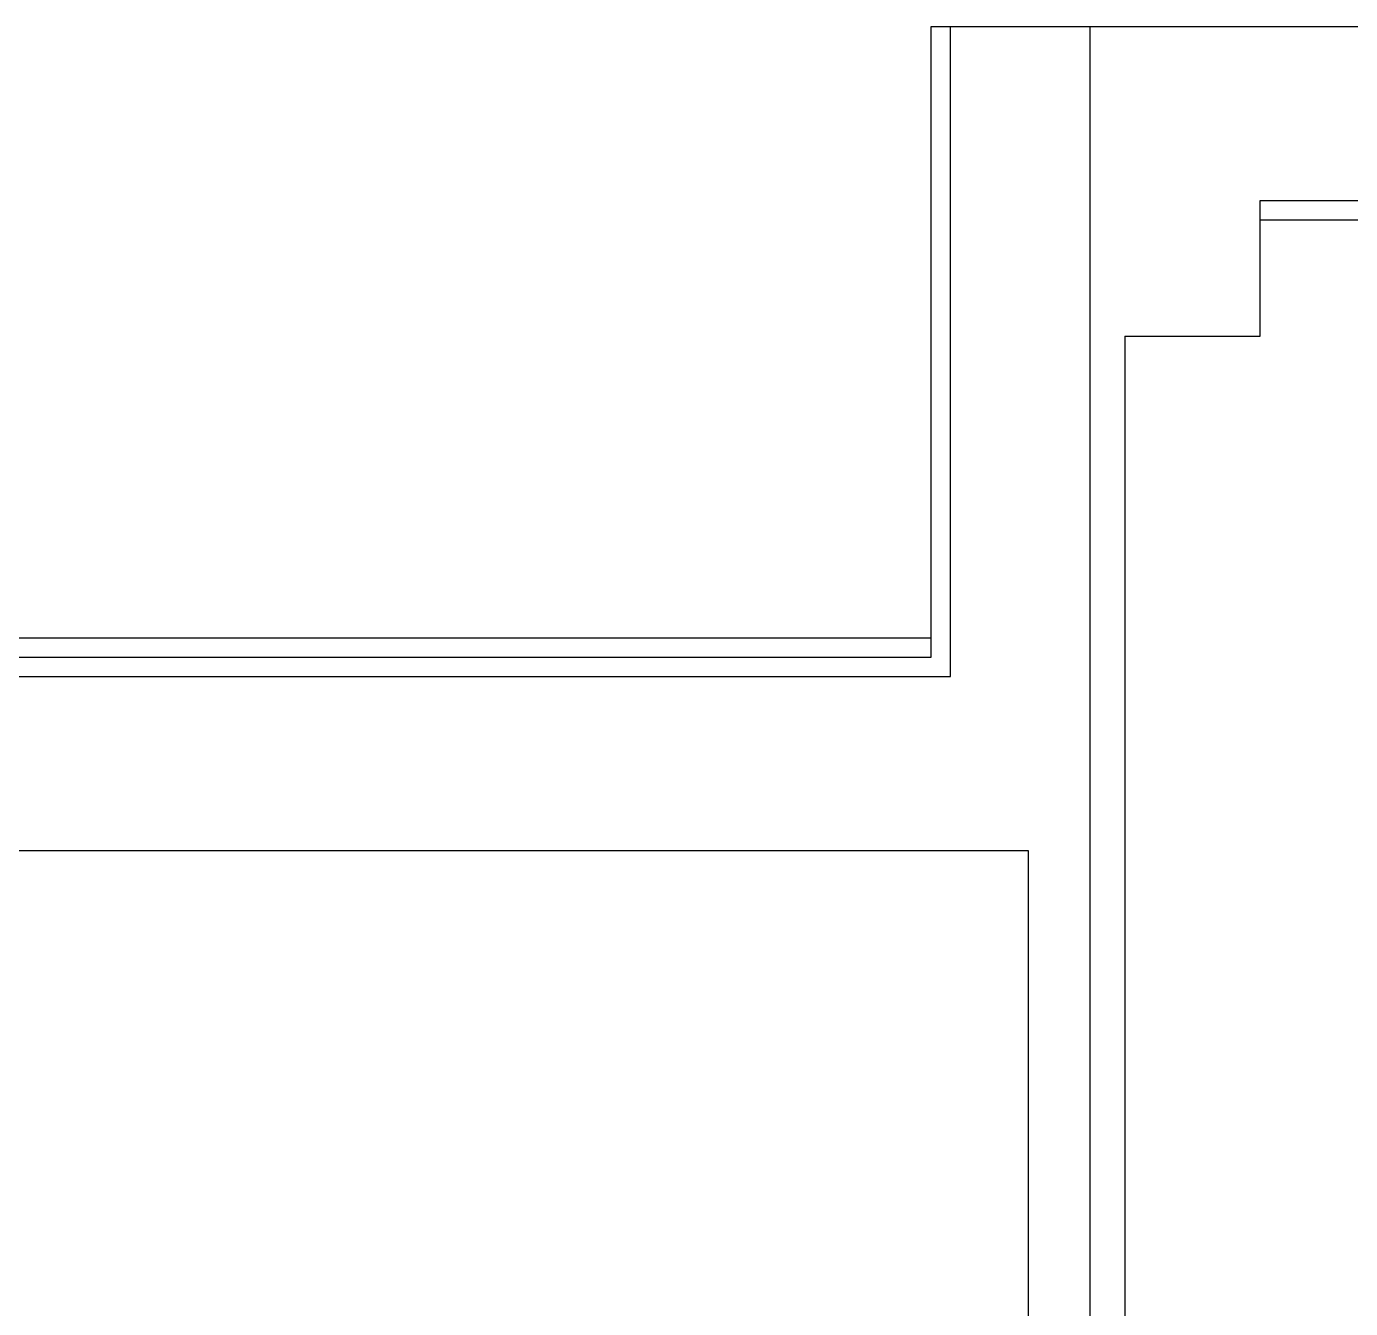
# Model space of a CAD drawing. Header units: millimetres. Extents: x -121354 to 132141, y -64344 to 350.
# Drawn here: x 16717 to 20138, y -8879 to -5566 of the extents above; entities that cross this region are included whole.
import ezdxf

# ---------------------------------------------------------------- set-up
doc = ezdxf.new("R2010")
doc.units = ezdxf.units.MM
for name, color, linetype in [('Block_101ë™_ìƒë¶€ê³¨ì¡°B3_0108', 7, 'CONTINUOUS'), ('Line177', 7, 'CONTINUOUS'), ('Line198', 7, 'CONTINUOUS'), ('Line202', 7, 'CONTINUOUS'), ('Line283', 7, 'CONTINUOUS'), ('Line358', 7, 'CONTINUOUS'), ('Polyline017', 7, 'CONTINUOUS'), ('Polyline042', 7, 'CONTINUOUS'), ('Polyline053', 7, 'CONTINUOUS'), ('Polyline056', 7, 'CONTINUOUS'), ('Polyline059', 7, 'CONTINUOUS')]:
    doc.layers.add(name, color=color, linetype=linetype)

msp = doc.modelspace()

# ---------------------------------------------------------------- linework, layer by layer
at = {"layer": 'Block_101ë™_ìƒë¶€ê³¨ì¡°B3_0108'}
for points in [[(19105.1, -7245.6), (19105.1, -5565.6)], [(19105.1, -5565.6), (31115.1, -5565.6)], [(19905.1, -6365.6), (19905.1, -6015.6)], [(19905.1, -6015.6), (23425.1, -6015.6)], [(19555.1, -6365.6), (19555.1, -9735.6)], [(19555.1, -6365.6), (19905.1, -6365.6)], [(16485.1, -7245.6), (19105.1, -7245.6)], [(15455.1, -7695.6), (19305.1, -7695.6)], [(19305.1, -7695.6), (19305.1, -10285.6)]]:
    msp.add_open_spline(points, degree=1, dxfattribs=at)
at = {"layer": 'Line177'}
msp.add_line((15455.1, -7695.6), (19305.1, -7695.6), dxfattribs=at)
at = {"layer": 'Line198'}
msp.add_line((19305.1, -7695.6), (19305.1, -10285.6), dxfattribs=at)
at = {"layer": 'Line202'}
msp.add_line((19555.1, -6365.6), (19555.1, -9735.6), dxfattribs=at)
at = {"layer": 'Line283'}
msp.add_line((19465.1, -5565.6), (19465.1, -10535.6), dxfattribs=at)
at = {"layer": 'Line358'}
msp.add_line((19055.1, -7195.6), (19055.1, -5565.6), dxfattribs=at)
at = {"layer": 'Polyline017'}
msp.add_line((19055.1, -5565.6), (31115.1, -5565.6), dxfattribs=at)
at = {"layer": 'Polyline042'}
for p, q in [((19905.1, -6365.6), (19905.1, -6065.6)), ((19555.1, -6365.6), (19905.1, -6365.6))]:
    msp.add_line(p, q, dxfattribs=at)
at = {"layer": 'Polyline053'}
msp.add_line((16535.1, -7195.6), (19055.1, -7195.6), dxfattribs=at)
at = {"layer": 'Polyline056'}
msp.add_line((19905.1, -6065.6), (23425.1, -6065.6), dxfattribs=at)
at = {"layer": 'Polyline059'}
msp.add_line((16585.1, -7145.6), (19055.1, -7145.6), dxfattribs=at)

doc.saveas('drawing.dxf')
